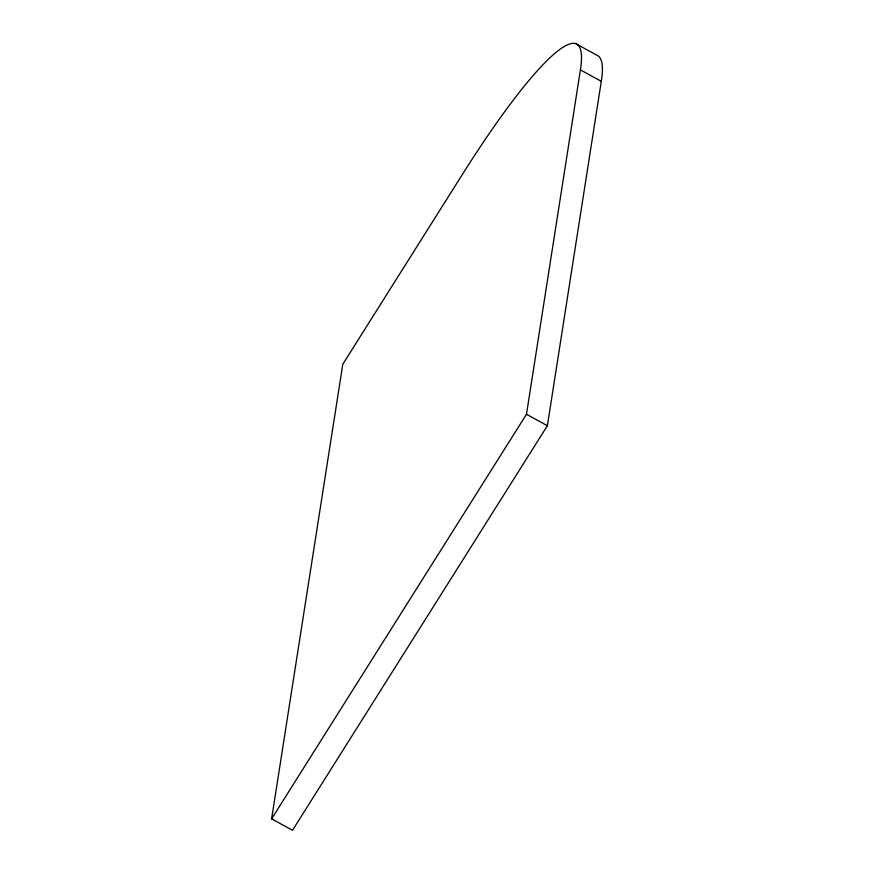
<?xml version="1.0" encoding="UTF-8"?>
<svg xmlns="http://www.w3.org/2000/svg" width="874" height="874" viewBox="0 0 874 874"><rect width="100%" height="100%" fill="white"/><g stroke="black" fill="none" stroke-linecap="round" stroke-linejoin="round"><path stroke-width="1.31" d="M271.606 818.862L342.794 364.261L461.734 175.466A275.332 40.881 -61.3 0 1 580.402 69.898L601.301 81.337L547.375 425.725L292.506 830.3L271.606 818.862L526.476 414.287L580.402 69.898M576.665 44.148L597.554 55.586A275.332 40.881 -61.3 0 1 601.301 81.337M526.476 414.287L547.375 425.725"/></g></svg>
